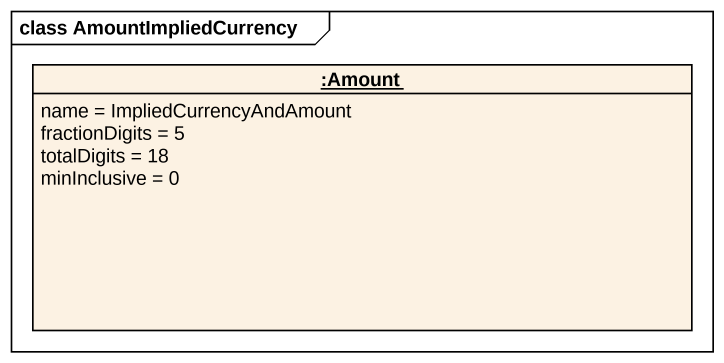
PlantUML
@startuml
mainframe class AmountImpliedCurrency
hide circle
hide empty members
object ":Amount" as Amount {
  name = ImpliedCurrencyAndAmount
  fractionDigits = 5
  totalDigits = 18
  minInclusive = 0
}
@enduml
